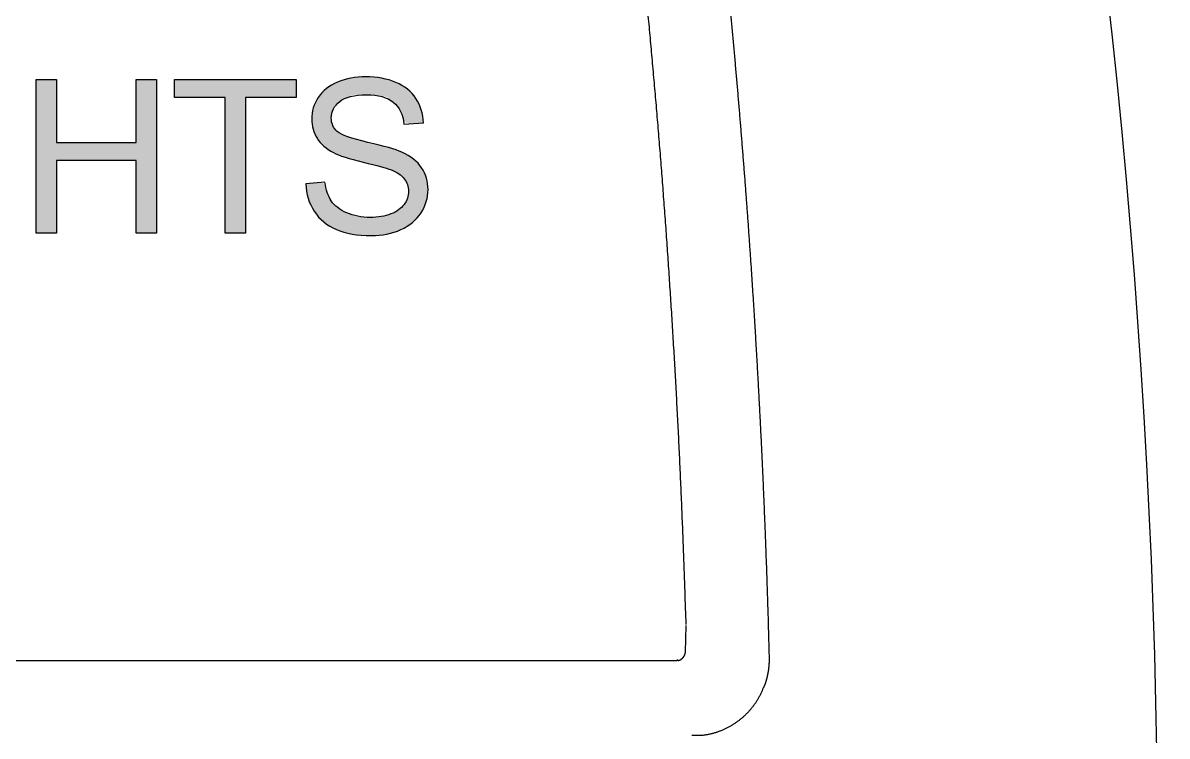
# Model space of a CAD drawing. Extents: x 408 to 498, y 628 to 778.
# Drawn here: x 456.453 to 457.342, y 648.214 to 648.769 of the extents above; entities that cross this region are included whole.
import ezdxf

# ---------------------------------------------------------------- set-up
doc = ezdxf.new("R2010")
doc.units = 0
doc.header["$MEASUREMENT"] = 0
doc.layers.add('1', color=4, linetype='Continuous')

# ---------------------------------------------------------------- blocks, each defined once
blk = doc.blocks.new('HSSCP')
at = {"layer": '1'}
h = blk.add_hatch(color=3, dxfattribs=at)
h.dxf.hatch_style = 2
h.paths.add_polyline_path([(3.49802, -0.46385), (3.49802, -0.34455), (3.51381, -0.34455), (3.51381, -0.39354), (3.57582, -0.39354), (3.57582, -0.34455), (3.59161, -0.34455), (3.59161, -0.46385), (3.57582, -0.46385), (3.57582, -0.40762), (3.51381, -0.40762), (3.51381, -0.46385)])
h = blk.add_hatch(color=3, dxfattribs=at)
h.dxf.hatch_style = 2
h.paths.add_polyline_path([(3.64491, -0.46385), (3.64491, -0.35863), (3.6056, -0.35863), (3.6056, -0.34455), (3.70017, -0.34455), (3.70017, -0.35863), (3.6607, -0.35863), (3.6607, -0.46385)])
h = blk.add_hatch(color=3, dxfattribs=at)
h.dxf.hatch_style = 2
edge = h.paths.add_edge_path()
edge.add_spline(control_points=[(3.80097, -0.4181), (3.80097, -0.4181), (3.80097, -0.4181), (3.80263, -0.42376), (3.80263, -0.43016), (3.80263, -0.43651), (3.80081, -0.44249), (3.79717, -0.44811), (3.79354, -0.45372), (3.78832, -0.45809), (3.78151, -0.46121), (3.7747, -0.46433), (3.76704, -0.46589), (3.75852, -0.46589), (3.74772, -0.46589), (3.73867, -0.46431), (3.73138, -0.46117), (3.72408, -0.45802), (3.71836, -0.45329), (3.71421, -0.44697), (3.71006, -0.44065), (3.70787, -0.4335), (3.70766, -0.42552), (3.70766, -0.42552), (3.72255, -0.42422), (3.72255, -0.42422), (3.72325, -0.43019), (3.72489, -0.43509), (3.72747, -0.43891), (3.73005, -0.44274), (3.73405, -0.44583), (3.73947, -0.44819), (3.7449, -0.45055), (3.751, -0.45173), (3.75779, -0.45173), (3.76381, -0.45173), (3.76912, -0.45083), (3.77374, -0.44904), (3.77835, -0.44725), (3.78178, -0.4448), (3.78403, -0.44168), (3.78628, -0.43856), (3.78741, -0.43515), (3.78741, -0.43146), (3.78741, -0.42772), (3.78632, -0.42445), (3.78415, -0.42166), (3.78198, -0.41886), (3.7784, -0.41652), (3.77341, -0.41462), (3.77021, -0.41337), (3.76313, -0.41143), (3.75217, -0.4088), (3.74121, -0.40617), (3.73353, -0.40369), (3.72914, -0.40135), (3.72344, -0.39837), (3.7192, -0.39467), (3.7164, -0.39025), (3.71361, -0.38582), (3.71221, -0.38087), (3.71221, -0.37539), (3.71221, -0.36937), (3.71392, -0.36374), (3.71734, -0.35851), (3.72076, -0.35327), (3.72575, -0.3493), (3.73231, -0.34658), (3.73888, -0.34387), (3.74618, -0.34252), (3.7542, -0.34252), (3.76305, -0.34252), (3.77085, -0.34394), (3.7776, -0.34679), (3.78436, -0.34964), (3.78955, -0.35383), (3.79319, -0.35936), (3.79682, -0.3649), (3.79877, -0.37116), (3.79905, -0.37816), (3.79905, -0.37816), (3.78391, -0.3793), (3.78391, -0.3793), (3.78309, -0.37176), (3.78034, -0.36606), (3.77565, -0.36221), (3.77096, -0.35836), (3.76402, -0.35643), (3.75486, -0.35643), (3.74531, -0.35643), (3.73835, -0.35818), (3.73398, -0.36168), (3.72961, -0.36518), (3.72743, -0.3694), (3.72743, -0.37434), (3.72743, -0.37862), (3.72898, -0.38215), (3.73207, -0.38491), (3.73511, -0.38768), (3.74304, -0.39052), (3.75587, -0.39342), (3.7687, -0.39632), (3.77751, -0.39886), (3.78228, -0.40103), (3.78923, -0.40423), (3.79435, -0.40828), (3.79766, -0.41319), (3.80097, -0.4181)], knot_values=[-1, 0, 0, 0, 0, 0, 1, 1, 1, 2, 2, 2, 3, 3, 3, 4, 4, 4, 5, 5, 5, 6, 6, 6, 7, 7, 7, 8, 8, 8, 9, 9, 9, 10, 10, 10, 11, 11, 11, 12, 12, 12, 13, 13, 13, 14, 14, 14, 15, 15, 15, 16, 16, 16, 17, 17, 17, 18, 18, 18, 19, 19, 19, 20, 20, 20, 21, 21, 21, 22, 22, 22, 23, 23, 23, 24, 24, 24, 25, 25, 25, 26, 26, 26, 27, 27, 27, 28, 28, 28, 29, 29, 29, 30, 30, 30, 31, 31, 31, 32, 32, 32, 33, 33, 33, 34, 34, 34, 35, 35, 35, 35], degree=3, periodic=0)
at = {"layer": '1', "color": 3}
for points in [[(3.49802, -0.46385), (3.49802, -0.34455), (3.51381, -0.34455), (3.51381, -0.39354), (3.57582, -0.39354), (3.57582, -0.34455), (3.59161, -0.34455), (3.59161, -0.46385), (3.57582, -0.46385), (3.57582, -0.40762), (3.51381, -0.40762), (3.51381, -0.46385), (3.49802, -0.46385)], [(3.64491, -0.46385), (3.64491, -0.35863), (3.6056, -0.35863), (3.6056, -0.34455), (3.70017, -0.34455), (3.70017, -0.35863), (3.6607, -0.35863), (3.6607, -0.46385), (3.64491, -0.46385)]]:
    blk.add_lwpolyline(points, dxfattribs=at)
at = {"layer": '1', "color": 4}
for points in [[(4.00264, -0.78938), (4.00311, -0.76869)], [(3.10125, -0.79605), (3.99611, -0.79604)]]:
    blk.add_lwpolyline(points, dxfattribs=at)
at = {"layer": '1', "color": 3}
blk.add_arc((-1.85198, -0.97622), 6.22198, 348.743857, 10.571136, dxfattribs=at)
at = {"layer": '1', "color": 4}
for points, knots in [([(4.01965, -0.12331), (4.01965, -0.12331), (4.02096, -0.13454), (4.02096, -0.13454), (4.02139, -0.13827), (4.02182, -0.14202), (4.02224, -0.14575), (4.02266, -0.14949), (4.0231, -0.15323), (4.02352, -0.15696), (4.02394, -0.16069), (4.02435, -0.16442), (4.02477, -0.16816), (4.02517, -0.17189), (4.02559, -0.17562), (4.026, -0.17935), (4.02641, -0.18308), (4.02681, -0.1868), (4.02722, -0.19053), (4.02762, -0.19426), (4.02802, -0.19798), (4.02842, -0.20171), (4.02882, -0.20544), (4.02922, -0.20916), (4.02961, -0.21288), (4.03, -0.21661), (4.03038, -0.22033), (4.03078, -0.22405), (4.03116, -0.22777), (4.03153, -0.23149), (4.03193, -0.23521), (4.03231, -0.23893), (4.03267, -0.24265), (4.03305, -0.24637), (4.03343, -0.25009), (4.0338, -0.2538), (4.03417, -0.25752), (4.03453, -0.26124), (4.0349, -0.26496), (4.03526, -0.26868), (4.03563, -0.27239), (4.036, -0.27611), (4.03635, -0.27983), (4.0367, -0.28354), (4.03707, -0.28726), (4.03742, -0.29097), (4.03776, -0.29468), (4.03811, -0.2984), (4.03847, -0.30212), (4.0388, -0.30583), (4.03916, -0.30955), (4.0395, -0.31326), (4.03984, -0.31698), (4.04017, -0.32069), (4.0405, -0.32441), (4.04084, -0.32812), (4.04118, -0.33183), (4.0415, -0.33555), (4.04183, -0.33927), (4.04215, -0.34298), (4.04248, -0.3467), (4.04281, -0.35042), (4.04313, -0.35413), (4.04344, -0.35784), (4.04376, -0.36156), (4.04408, -0.36528), (4.04439, -0.36899), (4.0447, -0.37271), (4.045, -0.37642), (4.04532, -0.38014), (4.04563, -0.38386), (4.04593, -0.38758), (4.04622, -0.3913), (4.04652, -0.39501), (4.04682, -0.39873), (4.04712, -0.40245), (4.04742, -0.40617), (4.0477, -0.40988), (4.048, -0.4136), (4.04829, -0.41732), (4.04857, -0.42104), (4.04886, -0.42476), (4.04914, -0.42847), (4.04942, -0.4322), (4.0497, -0.43591), (4.04998, -0.43964), (4.05025, -0.44335), (4.05052, -0.44707), (4.05079, -0.45079), (4.05107, -0.45452), (4.05134, -0.45823), (4.0516, -0.46195), (4.05187, -0.46567), (4.05212, -0.46939), (4.05238, -0.47311), (4.05264, -0.47683), (4.0529, -0.48056), (4.05315, -0.48427), (4.05341, -0.488), (4.05366, -0.49172), (4.0539, -0.49544), (4.05414, -0.49916), (4.05439, -0.50288), (4.05463, -0.50661), (4.05488, -0.51033), (4.05512, -0.51404), (4.05535, -0.51777), (4.0556, -0.52149), (4.05583, -0.52521), (4.05606, -0.52894), (4.05629, -0.53266), (4.0565, -0.53638), (4.05674, -0.54011), (4.05697, -0.54383), (4.05718, -0.54755), (4.0574, -0.55128), (4.05762, -0.555), (4.05783, -0.55872), (4.05805, -0.56245), (4.05827, -0.56617), (4.05847, -0.56989), (4.05869, -0.57362), (4.05889, -0.57734), (4.0591, -0.58106), (4.0593, -0.58479), (4.0595, -0.58851), (4.05969, -0.59224), (4.0599, -0.59596), (4.06009, -0.59968), (4.06028, -0.60341), (4.06048, -0.60713), (4.06067, -0.61085), (4.06085, -0.61458), (4.06104, -0.61831), (4.06123, -0.62203), (4.0614, -0.62575), (4.06158, -0.62948), (4.06177, -0.63319), (4.06193, -0.63692), (4.06211, -0.64064), (4.06228, -0.64435), (4.06246, -0.64808), (4.06262, -0.6518), (4.06278, -0.65552), (4.06296, -0.65925), (4.06312, -0.66297), (4.06329, -0.6667), (4.06344, -0.67042), (4.0636, -0.67413), (4.06375, -0.67784), (4.0639, -0.68155), (4.06406, -0.68524), (4.06421, -0.68893), (4.06434, -0.69261), (4.06449, -0.69636), (4.06464, -0.7001), (4.06478, -0.70384), (4.06493, -0.70768), (4.06506, -0.7115), (4.06521, -0.71533), (4.06533, -0.71893), (4.06547, -0.72251), (4.06559, -0.72611), (4.06571, -0.72936), (4.06582, -0.7326), (4.06593, -0.73585), (4.06608, -0.74002), (4.0662, -0.74418), (4.06634, -0.74835), (4.06654, -0.75475), (4.06673, -0.76115), (4.06691, -0.76755), (4.06715, -0.77593), (4.06738, -0.78432), (4.06761, -0.7927)], [0, 0, 0, 0, 1, 1, 1, 2, 2, 2, 3, 3, 3, 4, 4, 4, 5, 5, 5, 6, 6, 6, 7, 7, 7, 8, 8, 8, 9, 9, 9, 10, 10, 10, 11, 11, 11, 12, 12, 12, 13, 13, 13, 14, 14, 14, 15, 15, 15, 16, 16, 16, 17, 17, 17, 18, 18, 18, 19, 19, 19, 20, 20, 20, 21, 21, 21, 22, 22, 22, 23, 23, 23, 24, 24, 24, 25, 25, 25, 26, 26, 26, 27, 27, 27, 28, 28, 28, 29, 29, 29, 30, 30, 30, 31, 31, 31, 32, 32, 32, 33, 33, 33, 34, 34, 34, 35, 35, 35, 36, 36, 36, 37, 37, 37, 38, 38, 38, 39, 39, 39, 40, 40, 40, 41, 41, 41, 42, 42, 42, 43, 43, 43, 44, 44, 44, 45, 45, 45, 46, 46, 46, 47, 47, 47, 48, 48, 48, 49, 49, 49, 50, 50, 50, 51, 51, 51, 52, 52, 52, 53, 53, 53, 54, 54, 54, 55, 55, 55, 56, 56, 56, 57, 57, 57, 58, 58, 58, 58]), ([(4.00311, -0.7679), (4.00311, -0.7679), (4.00282, -0.75844), (4.00282, -0.75844), (4.00273, -0.75529), (4.00263, -0.75214), (4.00252, -0.74899), (4.00243, -0.74584), (4.00232, -0.74269), (4.00221, -0.73954), (4.00212, -0.73639), (4.00201, -0.73324), (4.0019, -0.7301), (4.00179, -0.72695), (4.00167, -0.7238), (4.00156, -0.72066), (4.00145, -0.71752), (4.00133, -0.71438), (4.00122, -0.71124), (4.0011, -0.7081), (4.00098, -0.70496), (4.00085, -0.70182), (4.00073, -0.69868), (4.00061, -0.69554), (4.00049, -0.6924), (4.00037, -0.68927), (4.00024, -0.68614), (4.00011, -0.683), (3.99999, -0.67988), (3.99985, -0.67674), (3.99972, -0.67362), (3.99958, -0.67049), (3.99946, -0.66737), (3.99931, -0.66425), (3.99917, -0.66112), (3.99904, -0.658), (3.9989, -0.65488), (3.99875, -0.65177), (3.99862, -0.64865), (3.99847, -0.64553), (3.99833, -0.64242), (3.99818, -0.63931), (3.99803, -0.6362), (3.99788, -0.63309), (3.99773, -0.62998), (3.99759, -0.62689), (3.99744, -0.62378), (3.99729, -0.62068), (3.99712, -0.61758), (3.99698, -0.61449), (3.99681, -0.61139), (3.99665, -0.6083), (3.9965, -0.60521), (3.99634, -0.60212), (3.99618, -0.59903), (3.99601, -0.59595), (3.99585, -0.59287), (3.99569, -0.58979), (3.99551, -0.58671), (3.99535, -0.58364), (3.99517, -0.58056), (3.99501, -0.57749), (3.99483, -0.57442), (3.99466, -0.57135), (3.99449, -0.56828), (3.99432, -0.56523), (3.99414, -0.56216), (3.99396, -0.5591), (3.99379, -0.55605), (3.9936, -0.55299), (3.99342, -0.54994), (3.99325, -0.54689), (3.99306, -0.54384), (3.99287, -0.54079), (3.99269, -0.53775), (3.9925, -0.53471), (3.99231, -0.53167), (3.99212, -0.52863), (3.99193, -0.52559), (3.99174, -0.52256), (3.99155, -0.51953), (3.99136, -0.5165), (3.99116, -0.51348), (3.99097, -0.51044), (3.99076, -0.50742), (3.99057, -0.5044), (3.99037, -0.50138), (3.99017, -0.49837), (3.98996, -0.49535), (3.98976, -0.49234), (3.98956, -0.48933), (3.98935, -0.48631), (3.98915, -0.48331), (3.98895, -0.48031), (3.98874, -0.4773), (3.98853, -0.4743), (3.98831, -0.4713), (3.9881, -0.46831), (3.98789, -0.46531), (3.98767, -0.46232), (3.98747, -0.45933), (3.98725, -0.45635), (3.98703, -0.45336), (3.98682, -0.45037), (3.98659, -0.44739), (3.98637, -0.44441), (3.98615, -0.44143), (3.98592, -0.43846), (3.9857, -0.43549), (3.98547, -0.43252), (3.98526, -0.42955), (3.98503, -0.42657), (3.9848, -0.42361), (3.98456, -0.42065), (3.98433, -0.41769), (3.9841, -0.41473), (3.98387, -0.41178), (3.98364, -0.40882), (3.98341, -0.40587), (3.98317, -0.40292), (3.98294, -0.39997), (3.98269, -0.39702), (3.98246, -0.39408), (3.98222, -0.39113), (3.98199, -0.3882), (3.98174, -0.38526), (3.9815, -0.38232), (3.98126, -0.37939), (3.98101, -0.37646), (3.98077, -0.37353), (3.98052, -0.3706), (3.98027, -0.36768), (3.98002, -0.36475), (3.97976, -0.36183), (3.97952, -0.35891), (3.97926, -0.35599), (3.97902, -0.35308), (3.97876, -0.35017), (3.9785, -0.34726), (3.97824, -0.34435), (3.978, -0.34144), (3.97773, -0.33853), (3.97747, -0.33563), (3.97721, -0.33273), (3.97696, -0.32983), (3.9767, -0.32694), (3.97643, -0.32404), (3.97617, -0.32115), (3.9759, -0.31826), (3.97564, -0.31538), (3.97537, -0.31249), (3.9751, -0.3096), (3.97484, -0.30672), (3.97457, -0.30384), (3.9743, -0.30096), (3.97403, -0.29809), (3.97375, -0.29521), (3.97347, -0.29234), (3.9732, -0.28948), (3.97293, -0.28661), (3.97266, -0.28375), (3.97237, -0.28088), (3.9721, -0.27802), (3.97182, -0.27516), (3.97153, -0.2723), (3.97126, -0.26944), (3.97097, -0.26659), (3.97069, -0.26375), (3.9704, -0.26089), (3.97012, -0.25805), (3.96984, -0.2552), (3.96955, -0.25236), (3.96927, -0.24951), (3.96897, -0.24667), (3.96868, -0.24383), (3.9684, -0.24099), (3.9681, -0.23815), (3.96781, -0.2353), (3.96752, -0.23248), (3.96722, -0.22965), (3.96693, -0.22682), (3.96663, -0.22401), (3.96634, -0.2212), (3.96605, -0.2184), (3.96574, -0.21556), (3.96544, -0.21271), (3.96514, -0.20986), (3.96483, -0.20695), (3.96452, -0.20404), (3.96421, -0.20113), (3.96391, -0.1984), (3.96362, -0.19567), (3.96332, -0.19294), (3.96305, -0.19047), (3.96278, -0.18801), (3.96251, -0.18554), (3.96217, -0.18238), (3.96182, -0.17921), (3.96147, -0.17605), (3.96092, -0.17119), (3.96038, -0.16632), (3.95983, -0.16146), (3.95912, -0.15509), (3.9584, -0.14872), (3.95767, -0.14235)], [0, 0, 0, 0, 1, 1, 1, 2, 2, 2, 3, 3, 3, 4, 4, 4, 5, 5, 5, 6, 6, 6, 7, 7, 7, 8, 8, 8, 9, 9, 9, 10, 10, 10, 11, 11, 11, 12, 12, 12, 13, 13, 13, 14, 14, 14, 15, 15, 15, 16, 16, 16, 17, 17, 17, 18, 18, 18, 19, 19, 19, 20, 20, 20, 21, 21, 21, 22, 22, 22, 23, 23, 23, 24, 24, 24, 25, 25, 25, 26, 26, 26, 27, 27, 27, 28, 28, 28, 29, 29, 29, 30, 30, 30, 31, 31, 31, 32, 32, 32, 33, 33, 33, 34, 34, 34, 35, 35, 35, 36, 36, 36, 37, 37, 37, 38, 38, 38, 39, 39, 39, 40, 40, 40, 41, 41, 41, 42, 42, 42, 43, 43, 43, 44, 44, 44, 45, 45, 45, 46, 46, 46, 47, 47, 47, 48, 48, 48, 49, 49, 49, 50, 50, 50, 51, 51, 51, 52, 52, 52, 53, 53, 53, 54, 54, 54, 55, 55, 55, 56, 56, 56, 57, 57, 57, 58, 58, 58, 59, 59, 59, 60, 60, 60, 61, 61, 61, 62, 62, 62, 63, 63, 63, 64, 64, 64, 65, 65, 65, 66, 66, 66, 67, 67, 67, 68, 68, 68, 68]), ([(3.99611, -0.79525), (3.99611, -0.79525), (3.99618, -0.79536), (3.99618, -0.79536), (3.99619, -0.79539), (3.99622, -0.79542), (3.99624, -0.79545), (3.99627, -0.79548), (3.9963, -0.79551), (3.99632, -0.79553), (3.99634, -0.79556), (3.99637, -0.79559), (3.99639, -0.79561), (3.99642, -0.79563), (3.99645, -0.79565), (3.99647, -0.79567), (3.9965, -0.79569), (3.99653, -0.7957), (3.99655, -0.79572), (3.99658, -0.79574), (3.99661, -0.79575), (3.99664, -0.79576), (3.99666, -0.79578), (3.99669, -0.79579), (3.99673, -0.7958), (3.99676, -0.79581), (3.99679, -0.79582), (3.99681, -0.79583), (3.99681, -0.79583), (3.99687, -0.79584), (3.99691, -0.79585), (3.99693, -0.79585), (3.99696, -0.79586), (3.99699, -0.79586), (3.99703, -0.79586), (3.99706, -0.79586), (3.99708, -0.79586), (3.99711, -0.79587), (3.99715, -0.79587), (3.99718, -0.79587), (3.99721, -0.79586), (3.99723, -0.79586), (3.99727, -0.79586), (3.9973, -0.79586), (3.99733, -0.79586), (3.99737, -0.79585), (3.99737, -0.79585), (3.99742, -0.79584), (3.99745, -0.79584), (3.99749, -0.79583), (3.99752, -0.79582), (3.99755, -0.79582), (3.99759, -0.79581), (3.99761, -0.7958), (3.99764, -0.7958), (3.99768, -0.79579), (3.99771, -0.79578), (3.99773, -0.79577), (3.99776, -0.79576), (3.9978, -0.79576), (3.99783, -0.79574), (3.99786, -0.79574), (3.9979, -0.79572), (3.99792, -0.79572), (3.99795, -0.7957), (3.99798, -0.79569), (3.99801, -0.79568), (3.99805, -0.79567), (3.99807, -0.79566), (3.9981, -0.79565), (3.99813, -0.79563), (3.99816, -0.79562), (3.9982, -0.79561), (3.99822, -0.7956), (3.99825, -0.79559), (3.99828, -0.79557), (3.9983, -0.79557), (3.99833, -0.79555), (3.99836, -0.79554), (3.9984, -0.79553), (3.99843, -0.79551), (3.99845, -0.7955), (3.99848, -0.79548), (3.99851, -0.79547), (3.99854, -0.79546), (3.99856, -0.79544), (3.99859, -0.79543), (3.99862, -0.79542), (3.99864, -0.7954), (3.99867, -0.79539), (3.9987, -0.79537), (3.99873, -0.79536), (3.99877, -0.79534), (3.99879, -0.79533), (3.99882, -0.79531), (3.99885, -0.79529), (3.99887, -0.79528), (3.9989, -0.79526), (3.99893, -0.79525), (3.99896, -0.79523), (3.99898, -0.79521), (3.99901, -0.7952), (3.99904, -0.79518), (3.99906, -0.79517), (3.99909, -0.79515), (3.99912, -0.79513), (3.99915, -0.79511), (3.99917, -0.7951), (3.9992, -0.79508), (3.99923, -0.79506), (3.99925, -0.79504), (3.99928, -0.79502), (3.99931, -0.795), (3.99934, -0.79499), (3.99936, -0.79497), (3.99939, -0.79495), (3.99942, -0.79493), (3.99944, -0.79492), (3.99947, -0.79489), (3.9995, -0.79487), (3.99953, -0.79485), (3.99955, -0.79483), (3.99958, -0.79482), (3.99961, -0.7948), (3.99963, -0.79478), (3.99966, -0.79476), (3.99969, -0.79474), (3.99972, -0.79472), (3.99974, -0.7947), (3.99976, -0.79468), (3.99978, -0.79466), (3.99981, -0.79464), (3.99984, -0.79462), (3.99986, -0.7946), (3.99989, -0.79458), (3.99991, -0.79456), (3.99993, -0.79454), (3.99996, -0.79452), (3.99999, -0.7945), (4, -0.79448), (4.00003, -0.79446), (4.00005, -0.79444), (4.00008, -0.79442), (4.00009, -0.7944), (4.00012, -0.79438), (4.00022, -0.79429), (4.00023, -0.79427), (4.00026, -0.79425), (4.00034, -0.79417), (4.00037, -0.79415), (4.00038, -0.79413), (4.00047, -0.79404), (4.00049, -0.79402), (4.00052, -0.794), (4.0006, -0.79391), (4.00061, -0.79388), (4.00064, -0.79386), (4.00072, -0.79378), (4.00073, -0.79375), (4.00076, -0.79373), (4.00083, -0.79364), (4.00085, -0.79361), (4.00087, -0.79359), (4.0009, -0.79357), (4.00091, -0.79355), (4.00092, -0.79352), (4.00095, -0.7935), (4.00096, -0.79348), (4.00099, -0.79345), (4.001, -0.79343), (4.00102, -0.7934), (4.00104, -0.79338), (4.00106, -0.79336), (4.00109, -0.79333), (4.0011, -0.79331), (4.00111, -0.79329), (4.00114, -0.79327), (4.00115, -0.79324), (4.00117, -0.79322), (4.00118, -0.79319), (4.00121, -0.79317), (4.00122, -0.79315), (4.00123, -0.79312), (4.00125, -0.7931), (4.00127, -0.79307), (4.00129, -0.79305), (4.0013, -0.79302), (4.00132, -0.793), (4.00134, -0.79298), (4.00136, -0.79295), (4.00137, -0.79293), (4.00138, -0.7929), (4.00141, -0.79288), (4.00142, -0.79285), (4.00144, -0.79283), (4.00145, -0.79281), (4.00146, -0.79278), (4.00148, -0.79276), (4.00149, -0.79273), (4.00152, -0.7927), (4.00153, -0.79268), (4.00155, -0.79266), (4.00156, -0.79263), (4.00157, -0.79261), (4.00159, -0.79258), (4.0016, -0.79256), (4.00161, -0.79253), (4.00164, -0.79251), (4.00165, -0.79248), (4.00167, -0.79246), (4.00168, -0.79243), (4.0017, -0.79241), (4.00171, -0.79239), (4.00172, -0.79236), (4.00174, -0.79233), (4.00175, -0.79231), (4.00176, -0.79228), (4.00178, -0.79226), (4.00179, -0.79223), (4.0018, -0.79221), (4.00182, -0.79218), (4.00183, -0.79215), (4.00184, -0.79213), (4.00186, -0.79211), (4.00187, -0.79208), (4.00189, -0.79205), (4.0019, -0.79203), (4.0019, -0.792), (4.00191, -0.79198), (4.00193, -0.79195), (4.00194, -0.79192), (4.00195, -0.7919), (4.00197, -0.79187), (4.00198, -0.79184), (4.00199, -0.79182), (4.00201, -0.79179), (4.00202, -0.79176), (4.00203, -0.79173), (4.00203, -0.79171), (4.00205, -0.79168), (4.00206, -0.79165), (4.00208, -0.79163), (4.00209, -0.7916), (4.0021, -0.79157), (4.00212, -0.79154), (4.00212, -0.79151), (4.00213, -0.79148), (4.00214, -0.79146), (4.00216, -0.79143), (4.00217, -0.7914), (4.00218, -0.79137), (4.00218, -0.79134), (4.0022, -0.79131), (4.00221, -0.79128), (4.00222, -0.79125), (4.00224, -0.79122), (4.00224, -0.79119), (4.00225, -0.79115), (4.00227, -0.79112), (4.00228, -0.79109), (4.00229, -0.79106), (4.00229, -0.79102), (4.00231, -0.79099), (4.00232, -0.79095), (4.00233, -0.79092), (4.00233, -0.79089), (4.00235, -0.79085), (4.00236, -0.79082), (4.00236, -0.79078), (4.00237, -0.79074), (4.00239, -0.7907), (4.0024, -0.79067), (4.0024, -0.79063), (4.00241, -0.7906), (4.00243, -0.79055), (4.00243, -0.79051), (4.00244, -0.79047), (4.00244, -0.79043), (4.00245, -0.79039), (4.00247, -0.79035), (4.00247, -0.79031), (4.00248, -0.79027), (4.0025, -0.79022), (4.0025, -0.79018), (4.00251, -0.79013), (4.00251, -0.79009), (4.00252, -0.79005), (4.00252, -0.79), (4.00254, -0.78995), (4.00254, -0.7899), (4.00255, -0.78985), (4.00255, -0.7898), (4.00256, -0.78975), (4.00256, -0.7897), (4.00258, -0.78965), (4.00258, -0.78961), (4.00258, -0.78956), (4.00259, -0.78952), (4.00259, -0.78946), (4.0026, -0.78939), (4.0026, -0.78933), (4.0026, -0.78923), (4.00262, -0.78912), (4.00262, -0.78902), (4.00263, -0.78887), (4.00263, -0.78874), (4.00264, -0.78859)], [0, 0, 0, 0, 1, 1, 1, 2, 2, 2, 3, 3, 3, 4, 4, 4, 5, 5, 5, 6, 6, 6, 7, 7, 7, 8, 8, 8, 9, 9, 9, 10, 10, 10, 11, 11, 11, 12, 12, 12, 13, 13, 13, 14, 14, 14, 15, 15, 15, 16, 16, 16, 17, 17, 17, 18, 18, 18, 19, 19, 19, 20, 20, 20, 21, 21, 21, 22, 22, 22, 23, 23, 23, 24, 24, 24, 25, 25, 25, 26, 26, 26, 27, 27, 27, 28, 28, 28, 29, 29, 29, 30, 30, 30, 31, 31, 31, 32, 32, 32, 33, 33, 33, 34, 34, 34, 35, 35, 35, 36, 36, 36, 37, 37, 37, 38, 38, 38, 39, 39, 39, 40, 40, 40, 41, 41, 41, 42, 42, 42, 43, 43, 43, 44, 44, 44, 45, 45, 45, 46, 46, 46, 47, 47, 47, 48, 48, 48, 49, 49, 49, 50, 50, 50, 51, 51, 51, 52, 52, 52, 53, 53, 53, 54, 54, 54, 55, 55, 55, 56, 56, 56, 57, 57, 57, 58, 58, 58, 59, 59, 59, 60, 60, 60, 61, 61, 61, 62, 62, 62, 63, 63, 63, 64, 64, 64, 65, 65, 65, 66, 66, 66, 67, 67, 67, 68, 68, 68, 69, 69, 69, 70, 70, 70, 71, 71, 71, 72, 72, 72, 73, 73, 73, 74, 74, 74, 75, 75, 75, 76, 76, 76, 77, 77, 77, 78, 78, 78, 79, 79, 79, 80, 80, 80, 81, 81, 81, 82, 82, 82, 83, 83, 83, 84, 84, 84, 85, 85, 85, 86, 86, 86, 87, 87, 87, 88, 88, 88, 89, 89, 89, 90, 90, 90, 91, 91, 91, 92, 92, 92, 93, 93, 93, 94, 94, 94, 95, 95, 95, 96, 96, 96, 97, 97, 97, 98, 98, 98, 99, 99, 99, 100, 100, 100, 101, 101, 101, 102, 102, 102, 102]), ([(4.06761, -0.7927), (4.06761, -0.7927), (4.06763, -0.79323), (4.06763, -0.79323), (4.06763, -0.79342), (4.06763, -0.79359), (4.06763, -0.79377), (4.06764, -0.79394), (4.06764, -0.79411), (4.06764, -0.79429), (4.06764, -0.79446), (4.06764, -0.79463), (4.06764, -0.7948), (4.06764, -0.79497), (4.06764, -0.79513), (4.06763, -0.7953), (4.06763, -0.79546), (4.06763, -0.79563), (4.06763, -0.7958), (4.06763, -0.79596), (4.06763, -0.79612), (4.06761, -0.79628), (4.06761, -0.79644), (4.06761, -0.7966), (4.0676, -0.79676), (4.0676, -0.79692), (4.0676, -0.79707), (4.06759, -0.79723), (4.06759, -0.79739), (4.06757, -0.79754), (4.06757, -0.7977), (4.06756, -0.79785), (4.06756, -0.79801), (4.06755, -0.79816), (4.06755, -0.79831), (4.06753, -0.79846), (4.06752, -0.79861), (4.06752, -0.79876), (4.0675, -0.79891), (4.06749, -0.79906), (4.06749, -0.79921), (4.06748, -0.79936), (4.06746, -0.79951), (4.06745, -0.79966), (4.06744, -0.7998), (4.06742, -0.79995), (4.06741, -0.8001), (4.06741, -0.80025), (4.0674, -0.80039), (4.06738, -0.80054), (4.06737, -0.80068), (4.06736, -0.80083), (4.06734, -0.80097), (4.06731, -0.80112), (4.0673, -0.80126), (4.06729, -0.80141), (4.06727, -0.80155), (4.06726, -0.8017), (4.06725, -0.80184), (4.06722, -0.80199), (4.06721, -0.80213), (4.06719, -0.80227), (4.06717, -0.80242), (4.06715, -0.80256), (4.06714, -0.80271), (4.06711, -0.80286), (4.0671, -0.803), (4.06707, -0.80314), (4.06706, -0.80329), (4.06703, -0.80343), (4.06702, -0.80358), (4.06699, -0.80372), (4.06698, -0.80387), (4.06695, -0.80401), (4.06692, -0.80416), (4.06691, -0.8043), (4.06688, -0.80444), (4.06685, -0.80459), (4.06684, -0.80473), (4.06681, -0.80488), (4.06679, -0.80502), (4.06676, -0.80517), (4.06673, -0.80531), (4.06672, -0.80545), (4.06669, -0.8056), (4.06666, -0.80575), (4.06664, -0.80589), (4.06661, -0.80603), (4.06658, -0.80617), (4.06656, -0.80632), (4.06653, -0.80646), (4.0665, -0.80661), (4.06647, -0.80675), (4.06643, -0.8069), (4.06641, -0.80704), (4.06638, -0.80718), (4.06635, -0.80733), (4.06632, -0.80747), (4.06628, -0.80761), (4.06626, -0.80776), (4.06623, -0.8079), (4.06619, -0.80804), (4.06616, -0.80819), (4.06613, -0.80833), (4.06609, -0.80847), (4.06607, -0.80861), (4.06603, -0.80876), (4.066, -0.8089), (4.06596, -0.80904), (4.06593, -0.80918), (4.06589, -0.80933), (4.06586, -0.80947), (4.06582, -0.80961), (4.06578, -0.80975), (4.06576, -0.8099), (4.06571, -0.81004), (4.06567, -0.81018), (4.06563, -0.81032), (4.06561, -0.81047), (4.06557, -0.81061), (4.06552, -0.81075), (4.06548, -0.81089), (4.06544, -0.81103), (4.0654, -0.81117), (4.06536, -0.81131), (4.06532, -0.81146), (4.06529, -0.8116), (4.06524, -0.81173), (4.06521, -0.81188), (4.06516, -0.81202), (4.06512, -0.81215), (4.06508, -0.8123), (4.06504, -0.81243), (4.065, -0.81257), (4.06495, -0.81271), (4.06491, -0.81285), (4.06486, -0.81298), (4.06482, -0.81312), (4.06478, -0.81326), (4.06472, -0.8134), (4.06468, -0.81353), (4.06464, -0.81366), (4.06459, -0.8138), (4.06455, -0.81393), (4.06449, -0.81406), (4.06445, -0.8142), (4.06441, -0.81432), (4.06436, -0.81446), (4.06432, -0.81459), (4.06426, -0.81472), (4.06421, -0.81485), (4.06417, -0.81498), (4.06411, -0.8151), (4.06407, -0.81523), (4.06402, -0.81535), (4.06396, -0.81548), (4.06391, -0.8156), (4.06386, -0.81573), (4.0638, -0.81585), (4.06375, -0.81597), (4.06371, -0.81609), (4.06365, -0.81621), (4.0636, -0.81632), (4.06356, -0.81643), (4.06352, -0.81653), (4.06346, -0.81663), (4.06341, -0.81676), (4.06334, -0.81688), (4.06329, -0.817), (4.06319, -0.81719), (4.0631, -0.81737), (4.06299, -0.81755), (4.06287, -0.81778), (4.06273, -0.81801), (4.06259, -0.81824)], [0, 0, 0, 0, 1, 1, 1, 2, 2, 2, 3, 3, 3, 4, 4, 4, 5, 5, 5, 6, 6, 6, 7, 7, 7, 8, 8, 8, 9, 9, 9, 10, 10, 10, 11, 11, 11, 12, 12, 12, 13, 13, 13, 14, 14, 14, 15, 15, 15, 16, 16, 16, 17, 17, 17, 18, 18, 18, 19, 19, 19, 20, 20, 20, 21, 21, 21, 22, 22, 22, 23, 23, 23, 24, 24, 24, 25, 25, 25, 26, 26, 26, 27, 27, 27, 28, 28, 28, 29, 29, 29, 30, 30, 30, 31, 31, 31, 32, 32, 32, 33, 33, 33, 34, 34, 34, 35, 35, 35, 36, 36, 36, 37, 37, 37, 38, 38, 38, 39, 39, 39, 40, 40, 40, 41, 41, 41, 42, 42, 42, 43, 43, 43, 44, 44, 44, 45, 45, 45, 46, 46, 46, 47, 47, 47, 48, 48, 48, 49, 49, 49, 50, 50, 50, 51, 51, 51, 52, 52, 52, 53, 53, 53, 54, 54, 54, 55, 55, 55, 56, 56, 56, 57, 57, 57, 58, 58, 58, 58]), ([(4.06259, -0.81824), (4.06259, -0.81824), (4.06212, -0.81942), (4.06212, -0.81942), (4.06196, -0.8198), (4.06179, -0.82019), (4.06163, -0.82057), (4.06146, -0.82095), (4.06129, -0.82133), (4.06112, -0.8217), (4.06094, -0.82208), (4.06076, -0.82245), (4.06057, -0.82281), (4.0604, -0.82318), (4.06021, -0.82354), (4.06002, -0.8239), (4.05983, -0.82426), (4.05964, -0.82462), (4.05945, -0.82497), (4.05926, -0.82532), (4.05905, -0.82567), (4.05885, -0.82602), (4.05865, -0.82636), (4.05844, -0.82671), (4.05824, -0.82705), (4.05804, -0.82739), (4.05782, -0.82772), (4.0576, -0.82806), (4.0574, -0.82839), (4.05718, -0.82872), (4.05697, -0.82904), (4.05674, -0.82937), (4.05652, -0.82969), (4.05629, -0.83001), (4.05607, -0.83034), (4.05584, -0.83065), (4.05561, -0.83097), (4.05538, -0.83128), (4.05514, -0.83159), (4.0549, -0.8319), (4.05466, -0.8322), (4.05443, -0.83251), (4.05419, -0.83281), (4.05394, -0.83311), (4.05368, -0.83341), (4.05344, -0.83371), (4.0532, -0.834), (4.05294, -0.8343), (4.05268, -0.83459), (4.05244, -0.83488), (4.05218, -0.83516), (4.05191, -0.83545), (4.05165, -0.83573), (4.05139, -0.83602), (4.05112, -0.8363), (4.05086, -0.83657), (4.05059, -0.83685), (4.05032, -0.83713), (4.05005, -0.8374), (4.04978, -0.83767), (4.04949, -0.83794), (4.04922, -0.83822), (4.04894, -0.83848), (4.04867, -0.83875), (4.04838, -0.83901), (4.0481, -0.83927), (4.04781, -0.83953), (4.04753, -0.83978), (4.04723, -0.84004), (4.04694, -0.84029), (4.04666, -0.84054), (4.04636, -0.84079), (4.04606, -0.84104), (4.04576, -0.84129), (4.04546, -0.84153), (4.04517, -0.84178), (4.04487, -0.84201), (4.04456, -0.84225), (4.04426, -0.84249), (4.04395, -0.84273), (4.04365, -0.84296), (4.04333, -0.84319), (4.04302, -0.84342), (4.04271, -0.84364), (4.0424, -0.84387), (4.04207, -0.84409), (4.04176, -0.84431), (4.04145, -0.84453), (4.04112, -0.84475), (4.0408, -0.84496), (4.04049, -0.84517), (4.04016, -0.84538), (4.03984, -0.84559), (4.03951, -0.8458), (4.03918, -0.846), (4.03885, -0.8462), (4.03852, -0.8464), (4.03819, -0.8466), (4.03786, -0.84679), (4.03752, -0.84698), (4.03719, -0.84718), (4.03685, -0.84737), (4.03651, -0.84755), (4.03617, -0.84774), (4.03583, -0.84792), (4.0355, -0.8481), (4.03516, -0.84828), (4.0348, -0.84846), (4.03446, -0.84863), (4.03411, -0.8488), (4.03377, -0.84897), (4.03342, -0.84914), (4.03307, -0.8493), (4.03271, -0.84947), (4.03236, -0.84963), (4.03201, -0.84979), (4.03166, -0.84994), (4.0313, -0.85009), (4.03095, -0.85025), (4.0306, -0.8504), (4.03023, -0.85054), (4.02988, -0.85069), (4.02951, -0.85083), (4.02916, -0.85097), (4.0288, -0.8511), (4.02843, -0.85124), (4.02808, -0.85137), (4.02771, -0.8515), (4.02734, -0.85163), (4.02698, -0.85175), (4.02661, -0.85187), (4.02625, -0.85199), (4.02587, -0.85211), (4.0255, -0.85222), (4.02513, -0.85234), (4.02477, -0.85244), (4.02439, -0.85255), (4.02402, -0.85265), (4.02364, -0.85275), (4.02327, -0.85285), (4.02289, -0.85295), (4.02253, -0.85303), (4.02215, -0.85313), (4.02177, -0.85321), (4.0214, -0.85329), (4.02102, -0.85337), (4.02064, -0.85345), (4.02026, -0.85353), (4.01988, -0.8536), (4.0195, -0.85367), (4.01912, -0.85373), (4.01876, -0.85379), (4.01838, -0.85385), (4.018, -0.85391), (4.01762, -0.85396), (4.01723, -0.85402), (4.01685, -0.85406), (4.01645, -0.85411), (4.01606, -0.85415), (4.01567, -0.85418), (4.0153, -0.85421), (4.01492, -0.85425), (4.01455, -0.85428), (4.01421, -0.8543), (4.01389, -0.85432), (4.01355, -0.85434), (4.01312, -0.85436), (4.01268, -0.85436), (4.01226, -0.85436), (4.0116, -0.85437), (4.01093, -0.85435), (4.01027, -0.85431), (4.00939, -0.85428), (4.00852, -0.85423), (4.00765, -0.85417)], [0, 0, 0, 0, 1, 1, 1, 2, 2, 2, 3, 3, 3, 4, 4, 4, 5, 5, 5, 6, 6, 6, 7, 7, 7, 8, 8, 8, 9, 9, 9, 10, 10, 10, 11, 11, 11, 12, 12, 12, 13, 13, 13, 14, 14, 14, 15, 15, 15, 16, 16, 16, 17, 17, 17, 18, 18, 18, 19, 19, 19, 20, 20, 20, 21, 21, 21, 22, 22, 22, 23, 23, 23, 24, 24, 24, 25, 25, 25, 26, 26, 26, 27, 27, 27, 28, 28, 28, 29, 29, 29, 30, 30, 30, 31, 31, 31, 32, 32, 32, 33, 33, 33, 34, 34, 34, 35, 35, 35, 36, 36, 36, 37, 37, 37, 38, 38, 38, 39, 39, 39, 40, 40, 40, 41, 41, 41, 42, 42, 42, 43, 43, 43, 44, 44, 44, 45, 45, 45, 46, 46, 46, 47, 47, 47, 48, 48, 48, 49, 49, 49, 50, 50, 50, 51, 51, 51, 52, 52, 52, 53, 53, 53, 54, 54, 54, 55, 55, 55, 56, 56, 56, 57, 57, 57, 58, 58, 58, 58])]:
    blk.add_open_spline(points, degree=3, knots=knots, dxfattribs=at)
at = {"layer": '1', "color": 3}
blk.add_open_spline([(3.70766, -0.42552), (3.70766, -0.42552), (3.72255, -0.42422), (3.72255, -0.42422), (3.72325, -0.43019), (3.72489, -0.43509), (3.72747, -0.43891), (3.73005, -0.44274), (3.73405, -0.44583), (3.73947, -0.44819), (3.7449, -0.45055), (3.751, -0.45173), (3.75779, -0.45173), (3.76381, -0.45173), (3.76912, -0.45083), (3.77374, -0.44904), (3.77835, -0.44725), (3.78178, -0.4448), (3.78403, -0.44168), (3.78628, -0.43856), (3.78741, -0.43515), (3.78741, -0.43146), (3.78741, -0.42772), (3.78632, -0.42445), (3.78415, -0.42166), (3.78198, -0.41886), (3.7784, -0.41652), (3.77341, -0.41462), (3.77021, -0.41337), (3.76313, -0.41143), (3.75217, -0.4088), (3.74121, -0.40617), (3.73353, -0.40369), (3.72914, -0.40135), (3.72344, -0.39837), (3.7192, -0.39467), (3.7164, -0.39025), (3.71361, -0.38582), (3.71221, -0.38087), (3.71221, -0.37539), (3.71221, -0.36937), (3.71392, -0.36374), (3.71734, -0.35851), (3.72076, -0.35327), (3.72575, -0.3493), (3.73231, -0.34658), (3.73888, -0.34387), (3.74618, -0.34252), (3.7542, -0.34252), (3.76305, -0.34252), (3.77085, -0.34394), (3.7776, -0.34679), (3.78436, -0.34964), (3.78955, -0.35383), (3.79319, -0.35936), (3.79682, -0.3649), (3.79877, -0.37116), (3.79905, -0.37816), (3.79905, -0.37816), (3.78391, -0.3793), (3.78391, -0.3793), (3.78309, -0.37176), (3.78034, -0.36606), (3.77565, -0.36221), (3.77096, -0.35836), (3.76402, -0.35643), (3.75486, -0.35643), (3.74531, -0.35643), (3.73835, -0.35818), (3.73398, -0.36168), (3.72961, -0.36518), (3.72743, -0.3694), (3.72743, -0.37434), (3.72743, -0.37862), (3.72898, -0.38215), (3.73207, -0.38491), (3.73511, -0.38768), (3.74304, -0.39052), (3.75587, -0.39342), (3.7687, -0.39632), (3.77751, -0.39886), (3.78228, -0.40103), (3.78923, -0.40423), (3.79435, -0.40828), (3.79766, -0.41319), (3.80097, -0.4181), (3.80263, -0.42376), (3.80263, -0.43016), (3.80263, -0.43651), (3.80081, -0.44249), (3.79717, -0.44811), (3.79354, -0.45372), (3.78832, -0.45809), (3.78151, -0.46121), (3.7747, -0.46433), (3.76704, -0.46589), (3.75852, -0.46589), (3.74772, -0.46589), (3.73867, -0.46431), (3.73138, -0.46117), (3.72408, -0.45802), (3.71836, -0.45329), (3.71421, -0.44697), (3.71006, -0.44065), (3.70787, -0.4335), (3.70766, -0.42552)], degree=3, knots=[0, 0, 0, 0, 1, 1, 1, 2, 2, 2, 3, 3, 3, 4, 4, 4, 5, 5, 5, 6, 6, 6, 7, 7, 7, 8, 8, 8, 9, 9, 9, 10, 10, 10, 11, 11, 11, 12, 12, 12, 13, 13, 13, 14, 14, 14, 15, 15, 15, 16, 16, 16, 17, 17, 17, 18, 18, 18, 19, 19, 19, 20, 20, 20, 21, 21, 21, 22, 22, 22, 23, 23, 23, 24, 24, 24, 25, 25, 25, 26, 26, 26, 27, 27, 27, 28, 28, 28, 29, 29, 29, 30, 30, 30, 31, 31, 31, 32, 32, 32, 33, 33, 33, 34, 34, 34, 35, 35, 35, 35], dxfattribs=at)
blk = doc.blocks.new('2018 PULSE')
at = {"layer": '1'}
for points in [[(2.5852, 55.26632), (2.5249, 39.18452), (2.97082, 19.89641), (3.16656, 17.11899), (3.33684, 14.74862), (4.07602, 12.49387), (5.01277, 11.21992), (8.53493, 7.69777), (11.40479, 4.82793), (14.82363, 3.18216), (18.65828, 2.84542), (22.95832, 2.67734), (28.26228, 2.51556), (33.78755, 2.40379), (34.69356, 2.54063), (35.63214, 3.13964), (37.01661, 4.48598), (38.1753, 5.61566), (38.90837, 6.24644), (39.74238, 6.57419), (40.50957, 6.68661), (41.60131, 6.68041), (43.17539, 6.66718), (48.96743, 6.68159)], [(48.96743, 6.68159), (49.20665, 6.66956), (49.87448, 6.53517), (50.84893, 6.01442), (51.63765, 5.26148), (53.38213, 3.56683), (53.76015, 3.19727), (54.2351, 2.80701), (54.76644, 2.54063), (55.46966, 2.40251), (55.9029, 2.40733), (57.32664, 2.43146), (59.23215, 2.47012), (70.77166, 2.84412), (73.48214, 2.96068), (78.05521, 4.82793), (78.80221, 5.57179), (84.30231, 11.08838), (84.72037, 11.50776)], [(69.27668, 3.42131), (61.79512, 3.14778), (61.79504, 3.14777), (61.44862, 3.17142), (61.00289, 3.30456), (60.51957, 3.53277), (60.22231, 3.66466), (59.81695, 3.7784), (59.63771, 3.79831), (57.89677, 3.76266), (56.3081, 3.73081), (55.6726, 3.71977), (54.93674, 3.76617), (54.4411, 3.90947), (53.86277, 4.21177), (53.07869, 4.64035), (51.96911, 5.28037), (51.13476, 5.93398), (50.35917, 6.40815), (49.52014, 6.68577), (48.32279, 6.75501), (47.11177, 6.72412), (45.49725, 6.7303), (41.3167, 6.73656), (40.49257, 6.73548), (39.86104, 6.67328), (39.55556, 6.58715), (38.83866, 6.27276), (38.40666, 5.98752), (37.5971, 5.35374), (36.59994, 4.75342), (35.58432, 4.2287), (35.1523, 3.9654), (34.94865, 3.87996), (34.37463, 3.74588), (33.78739, 3.71959), (32.51642, 3.74313), (31.2455, 3.76907), (29.9747, 3.80057), (29.59148, 3.76915), (28.96959, 3.54681), (28.48721, 3.31716), (27.90062, 3.15609), (27.66488, 3.14777), (26.55145, 3.18399), (23.47198, 3.29247), (21.53485, 3.36521), (20.18313, 3.421)]]:
    blk.add_spline(points, degree=3, dxfattribs=at)
at = {"layer": '1', "color": 3}
blk.add_blockref('HSSCP', (44.66425, 3.92399), dxfattribs=at)

msp = doc.modelspace()

# ---------------------------------------------------------------- block references
at = {"layer": '1'}
msp.add_blockref('2018 PULSE', (408.30068, 645.14522), dxfattribs=at)

doc.saveas('drawing.dxf')
